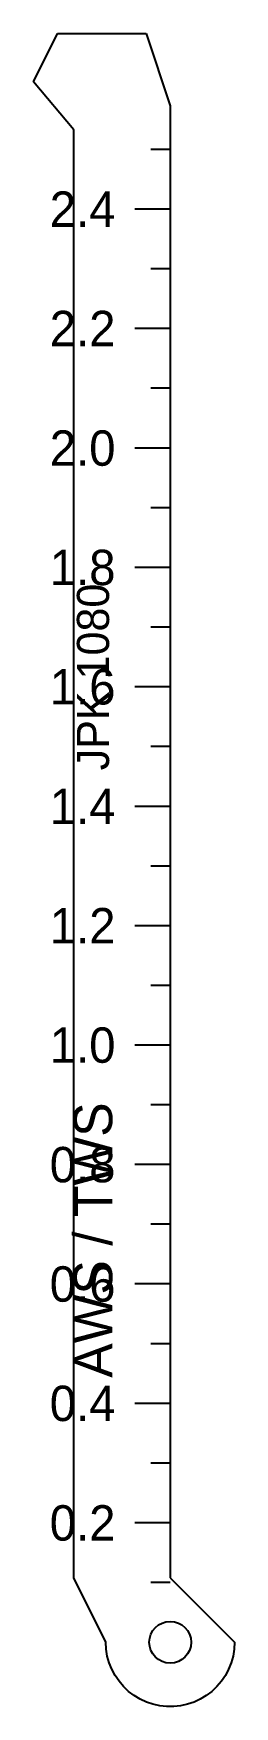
# Model space of a CAD drawing. Header units: metres. Extents: x -8 to 4, y -4 to 100.
import ezdxf
from ezdxf.enums import TextEntityAlignment as Align

# ---------------------------------------------------------------- set-up
doc = ezdxf.new("R2010")
doc.units = ezdxf.units.M
for name, color, linetype in [('CUT_REFERENCE', 1, 'Continuous'), ('ENGRAVE_AWA', 4, 'Continuous'), ('ENGRAVE_TEXT', 7, 'Continuous')]:
    doc.layers.add(name, color=color, linetype=linetype)

msp = doc.modelspace()

# ---------------------------------------------------------------- linework, layer by layer
at = {"layer": 'CUT_REFERENCE'}
for p, q in [((-8.5, 97), (-7, 100)), ((-7, 100), (-1.5, 100)), ((-1.5, 100), (0, 95.5)), ((-6, 94), (-8.5, 97)), ((0, 95.5), (0, 4)), ((-6, 4), (-6, 94)), ((-4, 0), (-6, 4)), ((0, 4), (4, 0)), ((4, 0), (3.98, -0.43)), ((-3.98, -0.43), (-4, 0)), ((-3.91, -0.86), (-3.98, -0.43)), ((-3.79, -1.28), (-3.91, -0.86)), ((3.91, -0.86), (3.79, -1.28)), ((3.98, -0.43), (3.91, -0.86)), ((-3.63, -1.68), (-3.79, -1.28)), ((-3.43, -2.06), (-3.63, -1.68)), ((-3.18, -2.42), (-3.43, -2.06)), ((3.43, -2.06), (3.18, -2.42)), ((3.63, -1.68), (3.43, -2.06)), ((3.79, -1.28), (3.63, -1.68)), ((-2.9, -2.75), (-3.18, -2.42)), ((-2.59, -3.05), (-2.9, -2.75)), ((-2.24, -3.31), (-2.59, -3.05)), ((2.59, -3.05), (2.24, -3.31)), ((2.9, -2.75), (2.59, -3.05)), ((3.18, -2.42), (2.9, -2.75)), ((-1.87, -3.53), (-2.24, -3.31)), ((-1.48, -3.72), (-1.87, -3.53)), ((-1.07, -3.85), (-1.48, -3.72)), ((-0.65, -3.95), (-1.07, -3.85)), ((-0.22, -3.99), (-0.65, -3.95)), ((0.22, -3.99), (-0.22, -3.99)), ((0.65, -3.95), (0.22, -3.99)), ((1.07, -3.85), (0.65, -3.95)), ((1.48, -3.72), (1.07, -3.85)), ((1.87, -3.53), (1.48, -3.72)), ((2.24, -3.31), (1.87, -3.53))]:
    msp.add_line(p, q, dxfattribs=at)
msp.add_circle((0, 0), 1.3, dxfattribs=at)
at = {"layer": 'ENGRAVE_AWA'}
for p, q in [((0, 92.79), (-1.2, 92.79)), ((0, 89.08), (-2.2, 89.08)), ((0, 85.37), (-1.2, 85.37)), ((0, 81.66), (-2.2, 81.66)), ((0, 77.95), (-1.2, 77.95)), ((0, 74.23), (-2.2, 74.23)), ((0, 70.52), (-1.2, 70.52)), ((0, 66.81), (-2.2, 66.81)), ((0, 63.1), (-1.2, 63.1)), ((0, 59.39), (-2.2, 59.39)), ((0, 55.68), (-1.2, 55.68)), ((0, 51.96), (-2.2, 51.96)), ((0, 48.25), (-1.2, 48.25)), ((0, 44.54), (-2.2, 44.54)), ((0, 40.83), (-1.2, 40.83)), ((0, 37.12), (-2.2, 37.12)), ((0, 33.4), (-1.2, 33.4)), ((0, 29.69), (-2.2, 29.69)), ((0, 25.98), (-1.2, 25.98)), ((0, 22.27), (-2.2, 22.27)), ((0, 18.56), (-1.2, 18.56)), ((0, 14.85), (-2.2, 14.85)), ((0, 11.14), (-1.2, 11.14)), ((0, 7.42), (-2.2, 7.42)), ((0, 3.71), (-1.2, 3.71))]:
    msp.add_line(p, q, dxfattribs=at)

# ---------------------------------------------------------------- texts
at = {"layer": 'ENGRAVE_TEXT'}
for s, p in [('2.4', (-3.4, 89.08)), ('2.2', (-3.4, 81.66)), ('2.0', (-3.4, 74.23)), ('1.8', (-3.4, 66.81)), ('1.6', (-3.4, 59.39)), ('1.4', (-3.4, 51.96)), ('1.2', (-3.4, 44.54)), ('1.0', (-3.4, 37.12)), ('0.8', (-3.4, 29.69)), ('0.6', (-3.4, 22.27)), ('0.4', (-3.4, 14.85)), ('0.2', (-3.4, 7.42))]:
    msp.add_text(s, height=2.2, dxfattribs=at).set_placement(p, align=Align.MIDDLE_RIGHT)
for s, height, p in [('JPK 1080', 2, (-4.8, 60)), ('AWS / TWS', 2.4, (-4.8, 25))]:
    msp.add_text(s, height=height, rotation=90, dxfattribs=at).set_placement(p, align=Align.MIDDLE_CENTER)

doc.saveas('drawing.dxf')
